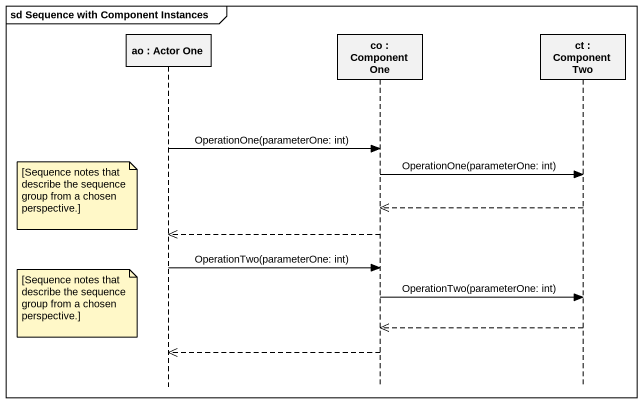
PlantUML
@startuml
mainframe sd Sequence with Component Instances
hide footbox
participant "ao : Actor One" as ao
participant "co : Component One" as co
participant "ct : Component Two" as ct

ao -> co : OperationOne(parameterOne: int)
co -> ct : OperationOne(parameterOne: int)
note left of ao : [Sequence notes that describe the sequence group from a chosen perspective.]
ct -->> co
co -->> ao
ao -> co : OperationTwo(parameterOne: int)
co -> ct : OperationTwo(parameterOne: int)
note left of ao : [Sequence notes that describe the sequence group from a chosen perspective.]
ct -->> co
co -->> ao
@enduml
